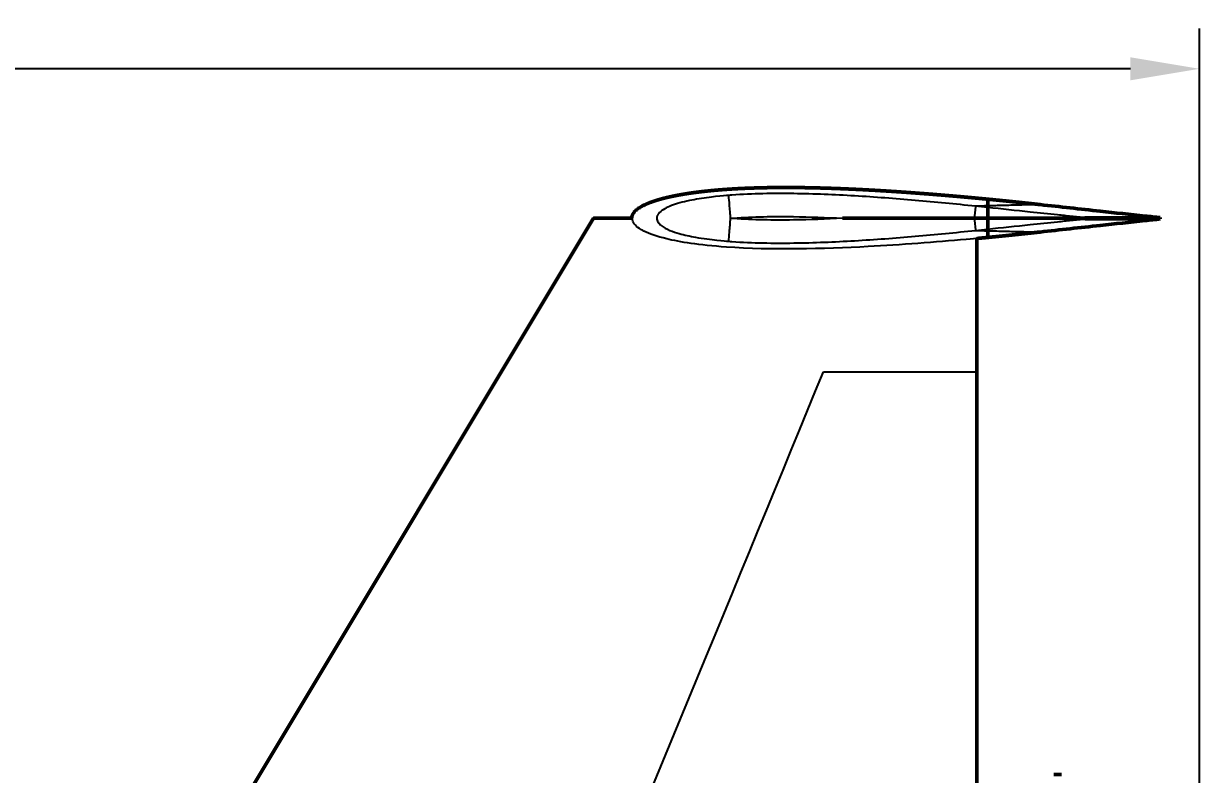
# Model space of a CAD drawing. Header units: inches. Extents: x 0.6 to 59.7, y 1.8 to 21.1.
# Drawn here: x 55.637 to 59.724, y 18.459 to 21.07 of the extents above; entities that cross this region are included whole.
import ezdxf

# ---------------------------------------------------------------- set-up
doc = ezdxf.new("R2010")
doc.units = ezdxf.units.IN
doc.header["$LTSCALE"] = 0.75
doc.header["$MEASUREMENT"] = 0
for name, color, linetype, lineweight in [('Dimensions', 7, 'Continuous', 25), ('Visible', 7, 'Continuous', 50), ('Visible Narrow', 7, 'Continuous', 25)]:
    doc.layers.add(name, color=color, linetype=linetype, lineweight=lineweight)
doc.styles.get("Standard").update_dxf_attribs({"font": 'arial.ttf'})
doc.dimstyles.get("Standard").update_dxf_attribs({"dimtxt": 0.24, "dimasz": 0.24, "dimexe": 0.14, "dimexo": 0.14, "dimgap": 0.1, "dimtad": 0, "dimtih": 1, "dimtoh": 1, "dimlfac": 0.083333, "dimzin": 12, "dimdsep": 46, "dimtxsty": 'Standard', "dimcen": 0, "dimclrd": 256, "dimclre": 256, "dimclrt": 256, "dimazin": 3, "dimtp": 0.01, "dimtm": 0.01, "dimtfac": 1, "dimtofl": 0, "dimtmove": 0, "dimatfit": 3, "dimfxl": 1, "dimtolj": 1, "dimtzin": 12, "dimarcsym": 1})

# ---------------------------------------------------------------- blocks, each defined once
blk = doc.blocks.new('*D7')
at = {"layer": 'Defpoints', "color": 0, "transparency": 16777216}
for p in [(59.724168, 20.912401), (59.724168, 16.792754), (43.724168, 16.059421)]:
    blk.add_point(p, dxfattribs=at)
at = {"layer": 'Dimensions', "lineweight": -2, "transparency": 16777216}
for p, q in [((43.724168, 16.199421), (43.724168, 21.052401)), ((59.724168, 16.932754), (59.724168, 21.052401)), ((43.964168, 20.912401), (51.966194, 20.912401)), ((59.484168, 20.912401), (52.484939, 20.912401))]:
    blk.add_line(p, q, dxfattribs=at)
at = {"layer": 'Dimensions', "transparency": 16777216}
for points in [[(43.964168, 20.952401), (43.964168, 20.872401), (43.724168, 20.912401)], [(59.484168, 20.952401), (59.484168, 20.872401), (59.724168, 20.912401)]]:
    blk.add_solid(points, dxfattribs=at)
at = {"layer": 'Dimensions', "transparency": 16777216, "insert": (52.225566, 20.912401), "char_height": 0.24, "attachment_point": 5}
blk.add_mtext('\\A1;12', dxfattribs=at)

msp = doc.modelspace()

# ---------------------------------------------------------------- linework, layer by layer
at = {"layer": 'Visible', "extrusion": (-1, 2e-16, 0)}
for p, q in [((55.6369, 17.0917), (57.6175, 20.3928)), ((59.588, 20.395, 0.0043), (59.3267, 20.3946, 3.254)), ((59.3267, 20.3909, 3.254), (59.588, 20.3905, 0.0043)), ((59.588, 20.3905, 0.0043), (59.588, 20.395, 0.0043)), ((58.9508, 19.8594, 0.0021), (58.9508, 20.3228, 0.0017)), ((58.9508, 17.5928, 0.0038), (58.9508, 19.8594, 0.0021)), ((59.2175, 18.4594), (59.2442, 18.4594))]:
    msp.add_line(p, q, dxfattribs=at)
at = {"layer": 'Visible'}
for points, degree, knots in [([(57.7508, 20.3928), (57.7508, 20.3933), (57.7509, 20.3944), (57.751, 20.3961), (57.7513, 20.3984), (57.752, 20.4011), (57.753, 20.4038), (57.7542, 20.4065), (57.7557, 20.4091), (57.7574, 20.4116), (57.7592, 20.414), (57.7613, 20.4164), (57.7636, 20.4187), (57.766, 20.4209), (57.7685, 20.4231), (57.7712, 20.4252), (57.774, 20.4272), (57.777, 20.4292), (57.78, 20.4311), (57.7832, 20.433), (57.7865, 20.4349), (57.7898, 20.4366), (57.7933, 20.4384), (57.7969, 20.4401), (57.8005, 20.4418), (57.8042, 20.4434), (57.808, 20.445), (57.8118, 20.4465), (57.8158, 20.448), (57.8198, 20.4495), (57.8238, 20.4509), (57.828, 20.4523), (57.8322, 20.4537), (57.8364, 20.4551), (57.8407, 20.4564), (57.8451, 20.4577), (57.8495, 20.4589), (57.854, 20.4602), (57.8585, 20.4614), (57.8631, 20.4626), (57.8677, 20.4637), (57.8724, 20.4649), (57.8771, 20.466), (57.8818, 20.4671), (57.8866, 20.4681), (57.8915, 20.4692), (57.8964, 20.4702), (57.9013, 20.4712), (57.9063, 20.4722), (57.9113, 20.4731), (57.9163, 20.474), (57.9214, 20.4749), (57.9265, 20.4758), (57.9317, 20.4767), (57.9369, 20.4776), (57.9421, 20.4784), (57.9473, 20.4792), (57.9526, 20.48), (57.958, 20.4808), (57.9633, 20.4815), (57.9687, 20.4823), (57.9741, 20.483), (57.9796, 20.4837), (57.985, 20.4844), (57.9905, 20.485), (57.9961, 20.4857), (58.0016, 20.4863), (58.0072, 20.4869), (58.0128, 20.4875), (58.0185, 20.4881), (58.0241, 20.4887), (58.0298, 20.4892), (58.0355, 20.4898), (58.0413, 20.4903), (58.047, 20.4908), (58.0528, 20.4913), (58.0586, 20.4918), (58.0644, 20.4922), (58.0703, 20.4927), (58.0762, 20.4931), (58.0821, 20.4935), (58.088, 20.4939), (58.0939, 20.4943), (58.0999, 20.4947), (58.1058, 20.495), (58.1118, 20.4954), (58.1179, 20.4957), (58.1239, 20.496), (58.1299, 20.4963), (58.136, 20.4966), (58.1421, 20.4969), (58.1482, 20.4971), (58.1543, 20.4974), (58.1605, 20.4976), (58.1666, 20.4978), (58.1728, 20.498), (58.179, 20.4982), (58.1852, 20.4984), (58.1914, 20.4986), (58.1976, 20.4988), (58.2039, 20.4989), (58.2102, 20.4991), (58.2164, 20.4992), (58.2227, 20.4993), (58.229, 20.4994), (58.2353, 20.4995), (58.2417, 20.4996), (58.248, 20.4996), (58.2544, 20.4997), (58.2607, 20.4997), (58.2671, 20.4998), (58.2735, 20.4998), (58.2799, 20.4998), (58.2863, 20.4998), (58.2928, 20.4998), (58.2992, 20.4998), (58.3056, 20.4998), (58.3121, 20.4997), (58.3186, 20.4997), (58.325, 20.4996), (58.3315, 20.4996), (58.338, 20.4995), (58.3445, 20.4994), (58.351, 20.4993), (58.3576, 20.4992), (58.3641, 20.4991), (58.3706, 20.499), (58.3772, 20.4988), (58.3837, 20.4987), (58.3903, 20.4985), (58.3969, 20.4984), (58.4035, 20.4982), (58.41, 20.498), (58.4166, 20.4979), (58.4232, 20.4977), (58.4298, 20.4975), (58.4364, 20.4973), (58.4431, 20.497), (58.4497, 20.4968), (58.4563, 20.4966), (58.4629, 20.4963), (58.4696, 20.4961), (58.4762, 20.4958), (58.4829, 20.4956), (58.4895, 20.4953), (58.4962, 20.495), (58.5028, 20.4947), (58.5095, 20.4944), (58.5162, 20.4941), (58.5228, 20.4938), (58.5295, 20.4935), (58.5362, 20.4932), (58.5429, 20.4929), (58.5495, 20.4925), (58.5562, 20.4922), (58.5629, 20.4918), (58.5696, 20.4915), (58.5763, 20.4911), (58.583, 20.4908), (58.5897, 20.4904), (58.5964, 20.49), (58.6031, 20.4896), (58.6098, 20.4892), (58.6165, 20.4888), (58.6232, 20.4884), (58.6299, 20.488), (58.6366, 20.4876), (58.6433, 20.4872), (58.65, 20.4867), (58.6567, 20.4863), (58.6634, 20.4859), (58.6701, 20.4854), (58.6768, 20.485), (58.6835, 20.4845), (58.6901, 20.4841), (58.6968, 20.4836), (58.7035, 20.4832), (58.7102, 20.4827), (58.7169, 20.4822), (58.7236, 20.4817), (58.7303, 20.4812), (58.737, 20.4807), (58.7436, 20.4802), (58.7503, 20.4797), (58.757, 20.4792), (58.7636, 20.4787), (58.7703, 20.4782), (58.777, 20.4777), (58.7836, 20.4772), (58.7903, 20.4767), (58.7969, 20.4761), (58.8036, 20.4756), (58.8102, 20.4751), (58.8168, 20.4745), (58.8235, 20.474), (58.8301, 20.4734), (58.8367, 20.4729), (58.8433, 20.4723), (58.8499, 20.4718), (58.8565, 20.4712), (58.8631, 20.4706), (58.8697, 20.4701), (58.8763, 20.4695), (58.8829, 20.4689), (58.8894, 20.4684), (58.896, 20.4678), (58.9025, 20.4672), (58.9091, 20.4666), (58.9156, 20.466), (58.9221, 20.4654), (58.9286, 20.4648), (58.9352, 20.4642), (58.9417, 20.4636), (58.9481, 20.463), (58.9546, 20.4624), (58.9611, 20.4618), (58.9676, 20.4612), (58.974, 20.4606), (58.9794, 20.4601), (58.9835, 20.4597), (58.9863, 20.4594), (58.9878, 20.4593), (58.988, 20.4592)], 5, [-0.5, -0.5, -0.5, -0.5, -0.5, -0.5, -0.4984615, -0.4969231, -0.4953846, -0.4938462, -0.4923077, -0.4907692, -0.4892308, -0.4876923, -0.4861538, -0.4846154, -0.4830769, -0.4815385, -0.48, -0.4784615, -0.4769231, -0.4753846, -0.4738462, -0.4723077, -0.4707692, -0.4692308, -0.4676923, -0.4661538, -0.4646154, -0.4630769, -0.4615385, -0.46, -0.4584615, -0.4569231, -0.4553846, -0.4538462, -0.4523077, -0.4507692, -0.4492308, -0.4476923, -0.4461538, -0.4446154, -0.4430769, -0.4415385, -0.44, -0.4384615, -0.4369231, -0.4353846, -0.4338462, -0.4323077, -0.4307692, -0.4292308, -0.4276923, -0.4261538, -0.4246154, -0.4230769, -0.4215385, -0.42, -0.4184615, -0.4169231, -0.4153846, -0.4138462, -0.4123077, -0.4107692, -0.4092308, -0.4076923, -0.4061538, -0.4046154, -0.4030769, -0.4015385, -0.4, -0.3984615, -0.3969231, -0.3953846, -0.3938462, -0.3923077, -0.3907692, -0.3892308, -0.3876923, -0.3861538, -0.3846154, -0.3830769, -0.3815385, -0.38, -0.3784615, -0.3769231, -0.3753846, -0.3738462, -0.3723077, -0.3707692, -0.3692308, -0.3676923, -0.3661538, -0.3646154, -0.3630769, -0.3615385, -0.36, -0.3584615, -0.3569231, -0.3553846, -0.3538462, -0.3523077, -0.3507692, -0.3492308, -0.3476923, -0.3461538, -0.3446154, -0.3430769, -0.3415385, -0.34, -0.3384615, -0.3369231, -0.3353846, -0.3338462, -0.3323077, -0.3307692, -0.3292308, -0.3276923, -0.3261538, -0.3246154, -0.3230769, -0.3215385, -0.32, -0.3184615, -0.3169231, -0.3153846, -0.3138462, -0.3123077, -0.3107692, -0.3092308, -0.3076923, -0.3061538, -0.3046154, -0.3030769, -0.3015385, -0.3, -0.2984615, -0.2969231, -0.2953846, -0.2938462, -0.2923077, -0.2907692, -0.2892308, -0.2876923, -0.2861538, -0.2846154, -0.2830769, -0.2815385, -0.28, -0.2784615, -0.2769231, -0.2753846, -0.2738462, -0.2723077, -0.2707692, -0.2692308, -0.2676923, -0.2661538, -0.2646154, -0.2630769, -0.2615385, -0.26, -0.2584615, -0.2569231, -0.2553846, -0.2538462, -0.2523077, -0.2507692, -0.2492308, -0.2476923, -0.2461538, -0.2446154, -0.2430769, -0.2415385, -0.24, -0.2384615, -0.2369231, -0.2353846, -0.2338462, -0.2323077, -0.2307692, -0.2292308, -0.2276923, -0.2261538, -0.2246154, -0.2230769, -0.2215385, -0.22, -0.2184615, -0.2169231, -0.2153846, -0.2138462, -0.2123077, -0.2107692, -0.2092308, -0.2076923, -0.2061538, -0.2046154, -0.2030769, -0.2015385, -0.2, -0.1984615, -0.1969231, -0.1953846, -0.1938462, -0.1923077, -0.1907692, -0.1892308, -0.1876923, -0.1861538, -0.1846154, -0.1830769, -0.1815385, -0.18, -0.1784615, -0.1769231, -0.1753846, -0.1738462, -0.1723077, -0.1707692, -0.1692308, -0.1676923, -0.1661538, -0.1658872, -0.1658872, -0.1658872, -0.1658872, -0.1658872, -0.1658872]), ([(58.988, 20.436, 2.6293), (58.988, 20.4389, 2.3125), (58.988, 20.4418, 1.9921), (58.988, 20.4497, 1.1034), (58.988, 20.4545, 0.5498), (58.988, 20.4592)], 3, [-59.775531, -59.775531, -59.775531, -59.775531, -37.704529, -37.704529, 0, 0, 0, 0]), ([(58.988, 20.4592), (58.9891, 20.4591), (58.9914, 20.4589), (58.995, 20.4586), (58.9999, 20.4581), (59.0061, 20.4575), (59.0125, 20.4569), (59.0189, 20.4562), (59.0252, 20.4556), (59.0316, 20.455), (59.0379, 20.4543), (59.0443, 20.4537), (59.0506, 20.4531), (59.0569, 20.4524), (59.0632, 20.4518), (59.0694, 20.4511), (59.0757, 20.4505), (59.0819, 20.4498), (59.0882, 20.4492), (59.0944, 20.4486), (59.1006, 20.4479), (59.1068, 20.4473), (59.113, 20.4466), (59.1191, 20.4459), (59.1253, 20.4453), (59.1314, 20.4446), (59.1375, 20.444), (59.1436, 20.4433), (59.1497, 20.4427), (59.1557, 20.442), (59.161, 20.4414), (59.1651, 20.441), (59.168, 20.4407), (59.1697, 20.4405), (59.1701, 20.4404)], 5, [-0.16588722, -0.16588722, -0.16588722, -0.16588722, -0.16588722, -0.16588722, -0.16461538, -0.16307692, -0.16153846, -0.16, -0.15846154, -0.15692308, -0.15538462, -0.15384615, -0.15230769, -0.15076923, -0.14923077, -0.14769231, -0.14615385, -0.14461538, -0.14307692, -0.14153846, -0.14, -0.13846154, -0.13692308, -0.13538462, -0.13384615, -0.13230769, -0.13076923, -0.12923077, -0.12769231, -0.12615385, -0.12461538, -0.12307692, -0.12153846, -0.12092747, -0.12092747, -0.12092747, -0.12092747, -0.12092747, -0.12092747]), ([(58.988, 20.436, 2.6293), (58.988, 20.4389, 2.3125), (58.988, 20.4418, 1.9921), (58.988, 20.4497, 1.1034), (58.988, 20.4545, 0.5498), (58.988, 20.4592)], 3, [-59.775531, -59.775531, -59.775531, -59.775531, -37.704529, -37.704529, 0, 0, 0, 0]), ([(58.988, 20.3263), (58.9878, 20.3262), (58.9863, 20.3261), (58.9835, 20.3258), (58.9794, 20.3254), (58.974, 20.3249), (58.9676, 20.3243), (58.9616, 20.3237), (58.957, 20.3233), (58.9536, 20.323), (58.9516, 20.3228), (58.9508, 20.3227)], 5, [-0.834112776, -0.834112776, -0.834112776, -0.834112776, -0.834112776, -0.834112776, -0.833846154, -0.832307692, -0.830769231, -0.829230769, -0.827692308, -0.826153846, -0.825254249, -0.825254249, -0.825254249, -0.825254249, -0.825254249, -0.825254249]), ([(59.1701, 20.3451), (59.1697, 20.345), (59.168, 20.3448), (59.1651, 20.3445), (59.161, 20.3441), (59.1557, 20.3435), (59.1497, 20.3428), (59.1436, 20.3422), (59.1375, 20.3415), (59.1314, 20.3409), (59.1253, 20.3402), (59.1191, 20.3396), (59.113, 20.3389), (59.1068, 20.3383), (59.1006, 20.3376), (59.0944, 20.337), (59.0882, 20.3363), (59.0819, 20.3357), (59.0757, 20.335), (59.0694, 20.3344), (59.0632, 20.3337), (59.0569, 20.3331), (59.0506, 20.3324), (59.0443, 20.3318), (59.0379, 20.3312), (59.0316, 20.3305), (59.0252, 20.3299), (59.0189, 20.3293), (59.0125, 20.3286), (59.0061, 20.328), (58.9999, 20.3274), (58.995, 20.3269), (58.9914, 20.3266), (58.9891, 20.3264), (58.988, 20.3263)], 5, [-0.87907253, -0.87907253, -0.87907253, -0.87907253, -0.87907253, -0.87907253, -0.87846154, -0.87692308, -0.87538462, -0.87384615, -0.87230769, -0.87076923, -0.86923077, -0.86769231, -0.86615385, -0.86461538, -0.86307692, -0.86153846, -0.86, -0.85846154, -0.85692308, -0.85538462, -0.85384615, -0.85230769, -0.85076923, -0.84923077, -0.84769231, -0.84615385, -0.84461538, -0.84307692, -0.84153846, -0.84, -0.83846154, -0.83692308, -0.83538462, -0.83411278, -0.83411278, -0.83411278, -0.83411278, -0.83411278, -0.83411278])]:
    msp.add_open_spline(points, degree=degree, knots=knots, dxfattribs=at)
at = {"layer": 'Visible', "extrusion": (9.98607e-09, 9.19551e-08, -1)}
msp.add_open_spline([(59.1701, 20.4404), (59.2398, 20.4328), (59.3094, 20.4251), (59.431, 20.4119), (59.4829, 20.4063), (59.5348, 20.4007)], degree=3, knots=[-9.616136, -9.616136, -9.616136, -9.616136, -4.812303, -4.812303, -1.23015, -1.23015, -1.23015, -1.23015], dxfattribs=at)
at = {"layer": 'Visible', "extrusion": (1, -9.69109e-08, -8.77889e-10)}
msp.add_open_spline([(58.988, 20.4303, 3.2541), (58.988, 20.4322, 3.0458), (58.988, 20.4341, 2.8375), (58.988, 20.436, 2.6293)], degree=3, dxfattribs=at)
msp.add_open_spline([(58.988, 20.4303, 3.2541), (58.988, 20.4322, 3.0458), (58.988, 20.4341, 2.8375), (58.988, 20.436, 2.6293)], degree=3, dxfattribs=at)
at = {"layer": 'Visible', "extrusion": (-1, 8.12102e-10, 3.37075e-10)}
msp.add_open_spline([(58.988, 20.3928, 3.321), (58.988, 20.3989, 3.3172), (58.988, 20.4045, 3.3125), (58.988, 20.4155, 3.3004), (58.988, 20.4205, 3.2927), (58.988, 20.4281, 3.2747), (58.988, 20.4302, 3.2644), (58.988, 20.4303, 3.2541)], degree=3, knots=[-1.835211, -1.835211, -1.835211, -1.835211, -1.33883, -1.33883, -0.710637, -0.710637, 0, 0, 0, 0], dxfattribs=at)
msp.add_open_spline([(58.988, 20.3928, 3.321), (58.988, 20.3989, 3.3172), (58.988, 20.4045, 3.3125), (58.988, 20.4155, 3.3004), (58.988, 20.4205, 3.2927), (58.988, 20.4281, 3.2747), (58.988, 20.4302, 3.2644), (58.988, 20.4303, 3.2541)], degree=3, knots=[-1.835211, -1.835211, -1.835211, -1.835211, -1.33883, -1.33883, -0.710637, -0.710637, 0, 0, 0, 0], dxfattribs=at)
at = {"layer": 'Visible', "extrusion": (0.080141, 1.03544e-08, -0.996784)}
msp.add_open_spline([(59.588, 20.395, 0.0043), (59.5703, 20.3969, 0.0028), (59.5526, 20.3988, 0.0014), (59.5348, 20.4007)], degree=3, dxfattribs=at)
at = {"layer": 'Visible', "extrusion": (0, 1, 0)}
msp.add_open_spline([(57.7525, 20.3928, 0.0627), (57.7518, 20.3928, 0.0626), (57.7502, 20.3928, 0.0623), (57.7479, 20.3928, 0.0619), (57.7449, 20.3928, 0.0614), (57.7411, 20.3928, 0.0607), (57.7373, 20.3928, 0.06), (57.7336, 20.3928, 0.0593), (57.7299, 20.3928, 0.0586), (57.7262, 20.3928, 0.0579), (57.7226, 20.3928, 0.0571), (57.7189, 20.3928, 0.0563), (57.7153, 20.3928, 0.0555), (57.7118, 20.3928, 0.0547), (57.7083, 20.3928, 0.0539), (57.7048, 20.3928, 0.053), (57.7013, 20.3928, 0.0522), (57.6979, 20.3928, 0.0513), (57.6945, 20.3928, 0.0504), (57.6912, 20.3928, 0.0495), (57.6879, 20.3928, 0.0485), (57.6846, 20.3928, 0.0475), (57.6814, 20.3928, 0.0466), (57.6782, 20.3928, 0.0455), (57.6751, 20.3928, 0.0445), (57.672, 20.3928, 0.0435), (57.669, 20.3928, 0.0424), (57.666, 20.3928, 0.0413), (57.6631, 20.3928, 0.0402), (57.6602, 20.3928, 0.039), (57.6573, 20.3928, 0.0378), (57.6546, 20.3928, 0.0366), (57.6519, 20.3928, 0.0354), (57.6492, 20.3928, 0.0341), (57.6466, 20.3928, 0.0328), (57.6441, 20.3928, 0.0315), (57.6417, 20.3928, 0.0301), (57.6393, 20.3928, 0.0287), (57.637, 20.3928, 0.0272), (57.6348, 20.3928, 0.0257), (57.6327, 20.3928, 0.0242), (57.6307, 20.3928, 0.0226), (57.6288, 20.3928, 0.021), (57.627, 20.3928, 0.0194), (57.6253, 20.3928, 0.0176), (57.6238, 20.3928, 0.0159), (57.6224, 20.3928, 0.014), (57.6211, 20.3928, 0.0122), (57.62, 20.3928, 0.0102), (57.6191, 20.3928, 0.0083), (57.6184, 20.3928, 0.0063), (57.6179, 20.3928, 0.0042), (57.6176, 20.3928, 0.0025), (57.6175, 20.3928, 0.0013), (57.6175, 20.3928, 0.0004), (57.6175, 20.3928)], degree=5, knots=[0.42157184, 0.42157184, 0.42157184, 0.42157184, 0.42157184, 0.42157184, 0.42307692, 0.42461538, 0.42615385, 0.42769231, 0.42923077, 0.43076923, 0.43230769, 0.43384615, 0.43538462, 0.43692308, 0.43846154, 0.44, 0.44153846, 0.44307692, 0.44461538, 0.44615385, 0.44769231, 0.44923077, 0.45076923, 0.45230769, 0.45384615, 0.45538462, 0.45692308, 0.45846154, 0.46, 0.46153846, 0.46307692, 0.46461538, 0.46615385, 0.46769231, 0.46923077, 0.47076923, 0.47230769, 0.47384615, 0.47538462, 0.47692308, 0.47846154, 0.48, 0.48153846, 0.48307692, 0.48461538, 0.48615385, 0.48769231, 0.48923077, 0.49076923, 0.49230769, 0.49384615, 0.49538462, 0.49692308, 0.49846154, 0.5, 0.5, 0.5, 0.5, 0.5, 0.5], dxfattribs=at)
at = {"layer": 'Visible', "extrusion": (-1.8774e-12, -1, -1.15181e-10)}
msp.add_open_spline([(58.941, 20.3928, 3.3239), (58.7948, 20.3928, 3.3322), (58.6324, 20.3928, 3.3333), (58.4842, 20.3928, 3.3333), (58.4839, 20.3928, 3.3333), (58.4837, 20.3928, 3.3333)], degree=3, knots=[0, 0, 0, 0, 10.042242, 10.042242, 10.05932, 10.05932, 10.05932, 10.05932], dxfattribs=at)
at = {"layer": 'Visible', "extrusion": (3.7718e-10, -1, 5.63834e-09)}
msp.add_open_spline([(58.988, 20.3928, 3.321), (58.9719, 20.3928, 3.3221), (58.9562, 20.3928, 3.323), (58.941, 20.3928, 3.3239)], degree=3, dxfattribs=at)
at = {"layer": 'Visible', "extrusion": (1, -5.38459e-11, 3.00515e-10)}
msp.add_open_spline([(58.988, 20.3552, 3.2541), (58.988, 20.3553, 3.2632), (58.988, 20.3569, 3.2722), (58.988, 20.3632, 3.2893), (58.988, 20.3678, 3.2972), (58.988, 20.3791, 3.3108), (58.988, 20.3855, 3.3165), (58.988, 20.3928, 3.321)], degree=3, knots=[-1.968369, -1.968369, -1.968369, -1.968369, -1.344095, -1.344095, -0.719171, -0.719171, -0.132891, -0.132891, -0.132891, -0.132891], dxfattribs=at)
msp.add_open_spline([(58.988, 20.3552, 3.2541), (58.988, 20.3553, 3.2632), (58.988, 20.3569, 3.2722), (58.988, 20.3632, 3.2893), (58.988, 20.3678, 3.2972), (58.988, 20.3791, 3.3108), (58.988, 20.3855, 3.3165), (58.988, 20.3928, 3.321)], degree=3, knots=[-1.968369, -1.968369, -1.968369, -1.968369, -1.344095, -1.344095, -0.719171, -0.719171, -0.132891, -0.132891, -0.132891, -0.132891], dxfattribs=at)
at = {"layer": 'Visible', "extrusion": (-5.5546e-12, -1, -3.28357e-11)}
msp.add_open_spline([(59.3254, 20.3928, 3.2709), (59.3164, 20.3928, 3.275), (59.3054, 20.3928, 3.2785), (59.2694, 20.3928, 3.2886), (59.2362, 20.3928, 3.2945), (59.1412, 20.3928, 3.3089), (59.0614, 20.3928, 3.3161), (58.988, 20.3928, 3.321)], degree=3, knots=[0.029242, 0.029242, 0.029242, 0.029242, 0.700862, 0.700862, 2.611622, 2.611622, 7.327849, 7.327849, 7.327849, 7.327849], dxfattribs=at)
at = {"layer": 'Visible', "extrusion": (-1, -2.32882e-07, 2.10961e-09)}
msp.add_open_spline([(58.988, 20.3495, 2.6293), (58.988, 20.3514, 2.8375), (58.988, 20.3533, 3.0458), (58.988, 20.3552, 3.2541)], degree=3, dxfattribs=at)
msp.add_open_spline([(58.988, 20.3495, 2.6293), (58.988, 20.3514, 2.8375), (58.988, 20.3533, 3.0458), (58.988, 20.3552, 3.2541)], degree=3, dxfattribs=at)
at = {"layer": 'Visible', "extrusion": (7.91941e-09, -7.25775e-08, 1)}
msp.add_open_spline([(59.5348, 20.3848), (59.4829, 20.3792), (59.4309, 20.3736), (59.3094, 20.3604), (59.2398, 20.3528), (59.1701, 20.3451)], degree=3, knots=[-8.385986, -8.385986, -8.385986, -8.385986, -4.80297, -4.80297, 0, 0, 0, 0], dxfattribs=at)
at = {"layer": 'Visible', "extrusion": (-0.996784, -8.99287e-11, -0.080141)}
msp.add_open_spline([(59.3254, 20.3928, 3.2709), (59.3258, 20.394, 3.2653), (59.3263, 20.3946, 3.2597), (59.3267, 20.3946, 3.254)], degree=3, dxfattribs=at)
at = {"layer": 'Visible', "extrusion": (0.996784, -5.54769e-11, 0.080141)}
msp.add_open_spline([(59.3267, 20.3909, 3.254), (59.3263, 20.3909, 3.2597), (59.3258, 20.3916, 3.2653), (59.3254, 20.3928, 3.2709)], degree=3, dxfattribs=at)
at = {"layer": 'Visible', "extrusion": (-0.080141, -6.37383e-07, 0.996784)}
msp.add_open_spline([(59.5348, 20.3848), (59.5526, 20.3867, 0.0014), (59.5703, 20.3886, 0.0028), (59.588, 20.3905, 0.0043)], degree=3, dxfattribs=at)
at = {"layer": 'Visible', "extrusion": (1, 2.39686e-09, -2.07396e-11)}
msp.add_open_spline([(58.988, 20.3263), (58.988, 20.331, 0.553), (58.988, 20.3359, 1.1094), (58.988, 20.3438, 1.9979), (58.988, 20.3466, 2.3154), (58.988, 20.3495, 2.6293)], degree=3, knots=[-74.290872, -74.290872, -74.290872, -74.290872, -37.367333, -37.367333, -16.039492, -16.039492, -16.039492, -16.039492], dxfattribs=at)
msp.add_open_spline([(58.988, 20.3263), (58.988, 20.331, 0.553), (58.988, 20.3359, 1.1094), (58.988, 20.3438, 1.9979), (58.988, 20.3466, 2.3154), (58.988, 20.3495, 2.6293)], degree=3, knots=[-74.290872, -74.290872, -74.290872, -74.290872, -37.367333, -37.367333, -16.039492, -16.039492, -16.039492, -16.039492], dxfattribs=at)
at = {"layer": 'Visible Narrow', "extrusion": (0.994323, -0.106407, 0)}
msp.add_arc((26.511, 3.2533, 56.4364), 0.08, 0.52, 61.9034, dxfattribs=at)
at = {"layer": 'Visible Narrow', "extrusion": (0.994323, 0.106407, -7.9e-15)}
msp.add_arc((14.0429, 3.2533, 60.7763), 0.08, 118.0966, 179.48, dxfattribs=at)
at = {"layer": 'Visible Narrow'}
for points, knots in [([(58.9455, 20.4348, 3.2541), (58.8759, 20.4423, 3.254), (58.8061, 20.4491, 3.254), (58.6661, 20.4612, 3.254), (58.596, 20.4664, 3.2539), (58.4553, 20.4747, 3.2539), (58.3848, 20.4776, 3.2539), (58.2783, 20.4791, 3.2538), (58.2428, 20.479, 3.2538), (58.1712, 20.4775, 3.2538), (58.1352, 20.476, 3.2538), (58.095, 20.4731, 3.2539), (58.091, 20.4728, 3.2539), (58.087, 20.4725, 3.2539)], [-23.772909, -23.772909, -23.772909, -23.772909, -19.011528, -19.011528, -14.250146, -14.250146, -9.488764, -9.488764, -7.108076, -7.108076, -4.727388, -4.727388, -4.466113, -4.466113, -4.466113, -4.466113]), ([(58.087, 20.4725, 3.2539), (58.0801, 20.472, 3.2539), (58.0642, 20.4707, 3.2539), (58.0425, 20.4683, 3.2539), (58.0236, 20.4662, 3.2539), (58.0004, 20.4633, 3.2539), (57.9757, 20.4589, 3.2539), (57.9541, 20.4552, 3.2539), (57.9314, 20.4503, 3.2539), (57.9099, 20.4438, 3.2539), (57.9004, 20.4409, 3.2539), (57.8912, 20.4378, 3.2539), (57.8826, 20.4341, 3.2539), (57.8745, 20.4308, 3.2539), (57.8669, 20.427, 3.2539), (57.8602, 20.4228, 3.2539), (57.854, 20.4188, 3.2539), (57.8485, 20.4144, 3.2539), (57.8445, 20.4094, 3.2539), (57.8426, 20.407, 3.2539), (57.841, 20.4045, 3.2539), (57.8399, 20.4019, 3.2539), (57.8389, 20.3994, 3.2539), (57.8382, 20.3967, 3.2539), (57.8381, 20.394, 3.2539), (57.8379, 20.3914, 3.2539), (57.8382, 20.3888, 3.2539), (57.839, 20.3863, 3.2539), (57.8397, 20.3839, 3.2539), (57.8408, 20.3815, 3.2539), (57.8422, 20.3793, 3.2539), (57.8449, 20.375, 3.2539), (57.8488, 20.3711, 3.2539), (57.8533, 20.3676, 3.2539), (57.8617, 20.361, 3.2539), (57.8722, 20.3556, 3.2539), (57.8837, 20.3509, 3.2539), (57.8936, 20.3468, 3.2539), (57.9043, 20.3433, 3.2539), (57.9152, 20.3401, 3.2539), (57.934, 20.3347, 3.2539), (57.9536, 20.3305, 3.2539), (57.9724, 20.3271, 3.2539), (58, 20.3222, 3.2539), (58.0259, 20.319, 3.2539), (58.0462, 20.3168, 3.2539), (58.066, 20.3147, 3.2539), (58.0805, 20.3135, 3.2539), (58.087, 20.313, 3.2539)], [0, 0, 0, 0, 0.129637, 0.129637, 0.129637, 0.242467, 0.242467, 0.242467, 0.340671, 0.340671, 0.340671, 0.38393, 0.38393, 0.38393, 0.42435, 0.42435, 0.42435, 0.462119, 0.462119, 0.462119, 0.479979, 0.479979, 0.479979, 0.497247, 0.497247, 0.497247, 0.513941, 0.513941, 0.513941, 0.530081, 0.530081, 0.530081, 0.560913, 0.560913, 0.560913, 0.617834, 0.617834, 0.617834, 0.667377, 0.667377, 0.667377, 0.752577, 0.752577, 0.752577, 0.877799, 0.877799, 0.877799, 1, 1, 1, 1]), ([(59.1701, 20.4404), (59.146, 20.4399, 0.3475), (59.1218, 20.4393, 0.6948), (59.0784, 20.4382, 1.3196), (59.0591, 20.4378, 1.5972), (59.0399, 20.4373, 1.8746), (59.0231, 20.4369, 2.118), (59.0063, 20.4365, 2.3613), (58.9891, 20.436, 2.6127), (58.9886, 20.436, 2.621), (58.988, 20.436, 2.6293)], [0, 0, 0, 0, 24.062179, 24.062179, 43.319853, 43.319853, 43.319853, 60.219042, 60.219042, 60.794892, 60.794892, 60.794892, 60.794892]), ([(58.0933, 20.3928, 3.3333), (58.0971, 20.3931, 3.3333), (58.1009, 20.3933, 3.3333), (58.1393, 20.3961, 3.3333), (58.174, 20.3975, 3.3333), (58.2434, 20.399, 3.3333), (58.2781, 20.3991, 3.3333), (58.3697, 20.3978, 3.3333), (58.4267, 20.3957, 3.3333), (58.4837, 20.3928, 3.3333)], [4.466113, 4.466113, 4.466113, 4.466113, 4.727388, 4.727388, 7.108076, 7.108076, 9.488764, 9.488764, 13.396679, 13.396679, 13.396679, 13.396679]), ([(59.3267, 20.3946, 3.254), (59.3227, 20.395, 3.254), (59.3188, 20.3954, 3.254), (59.3108, 20.3962, 3.254), (59.3068, 20.3966, 3.254), (59.2949, 20.3979, 3.254), (59.2869, 20.3987, 3.254), (59.263, 20.4012, 3.254), (59.2471, 20.4029, 3.254), (59.1994, 20.4079, 3.254), (59.1675, 20.4112, 3.254), (59.0865, 20.4198, 3.254), (59.0372, 20.425, 3.254), (58.988, 20.4303, 3.2541)], [-8.769062, -8.769062, -8.769062, -8.769062, -8.494493, -8.494493, -8.219924, -8.219924, -7.670785, -7.670785, -6.572509, -6.572509, -4.375955, -4.375955, -0.978486, -0.978486, -0.978486, -0.978486]), ([(58.9508, 20.3228, 0.0017), (58.9484, 20.3225, 0.0021), (58.933, 20.3211, 0.0042), (58.8071, 20.3099, 0.0213), (58.686, 20.3006, 0.0356), (58.4173, 20.2862, 0.0628), (58.237, 20.2816, 0.0777), (57.9841, 20.2994, 0.0847), (57.918, 20.3104, 0.0828), (57.839, 20.3294, 0.0781), (57.8124, 20.3386, 0.0753), (57.7875, 20.3511, 0.0717), (57.7823, 20.3541, 0.0708), (57.7708, 20.3618, 0.0688), (57.7643, 20.3671, 0.0674), (57.7575, 20.3762, 0.0654), (57.7557, 20.3794, 0.0648), (57.7532, 20.3859, 0.0636), (57.7525, 20.3893, 0.0631), (57.7525, 20.3928, 0.0627)], [0, 0, 0, 0, 0.170781, 0.170781, 1.115708, 1.115708, 2.410341, 2.410341, 3.197032, 3.197032, 3.780601, 3.780601, 3.939353, 3.939353, 4.15016, 4.15016, 4.246357, 4.246357, 4.33897, 4.33897, 4.33897, 4.33897]), ([(58.4837, 20.3928, 3.3333), (58.4267, 20.3898, 3.3333), (58.3697, 20.3877, 3.3333), (58.2781, 20.3865, 3.3333), (58.2434, 20.3865, 3.3333), (58.174, 20.388, 3.3333), (58.1393, 20.3894, 3.3333), (58.1009, 20.3922, 3.3333), (58.0971, 20.3925, 3.3333), (58.0933, 20.3928, 3.3333)], [17.863909, 17.863909, 17.863909, 17.863909, 21.771823, 21.771823, 24.152512, 24.152512, 26.5332, 26.5332, 26.794475, 26.794475, 26.794475, 26.794475]), ([(58.988, 20.3552, 3.2541), (59.0372, 20.3605, 3.254), (59.0865, 20.3657, 3.254), (59.1675, 20.3743, 3.254), (59.1994, 20.3776, 3.254), (59.2471, 20.3826, 3.254), (59.263, 20.3843, 3.254), (59.2869, 20.3868, 3.254), (59.2949, 20.3876, 3.254), (59.3068, 20.3889, 3.254), (59.3108, 20.3893, 3.254), (59.3188, 20.3901, 3.254), (59.3227, 20.3905, 3.254), (59.3267, 20.3909, 3.254)], [0.978486, 0.978486, 0.978486, 0.978486, 4.375954, 4.375954, 6.572508, 6.572508, 7.670785, 7.670785, 8.219924, 8.219924, 8.494493, 8.494493, 8.769062, 8.769062, 8.769062, 8.769062]), ([(58.087, 20.313, 3.2539), (58.091, 20.3127, 3.2539), (58.095, 20.3124, 3.2539), (58.1352, 20.3095, 3.2538), (58.1712, 20.308, 3.2538), (58.2428, 20.3065, 3.2538), (58.2783, 20.3065, 3.2538), (58.3848, 20.3079, 3.2539), (58.4553, 20.3108, 3.2539), (58.596, 20.3191, 3.2539), (58.6661, 20.3243, 3.254), (58.8061, 20.3364, 3.254), (58.8759, 20.3432, 3.254), (58.9455, 20.3507, 3.2541)], [-26.794475, -26.794475, -26.794475, -26.794475, -26.5332, -26.5332, -24.152512, -24.152512, -21.771823, -21.771823, -17.010442, -17.010442, -12.24906, -12.24906, -7.487679, -7.487679, -7.487679, -7.487679]), ([(58.988, 20.3495, 2.6293), (58.9913, 20.3494, 2.5813), (58.9946, 20.3494, 2.5332), (59.0173, 20.3488, 2.2021), (59.0368, 20.3483, 1.9189), (59.0565, 20.3478, 1.6356), (59.0753, 20.3473, 1.3633), (59.0943, 20.3469, 1.0908), (59.1322, 20.346, 0.5456), (59.1512, 20.3455, 0.2729), (59.1701, 20.3451)], [16.323333, 16.323333, 16.323333, 16.323333, 19.663887, 19.663887, 39.327774, 39.327774, 39.327774, 58.222931, 58.222931, 77.118087, 77.118087, 77.118087, 77.118087])]:
    msp.add_open_spline(points, degree=3, knots=knots, dxfattribs=at)
at = {"layer": 'Visible Narrow', "extrusion": (0.996879, 0.07894, 1.586e-13)}
msp.add_open_spline([(58.087, 20.4725, 3.2539), (58.087, 20.4724, 3.2711), (58.0874, 20.4666, 3.2882), (58.0883, 20.4561, 3.3019), (58.0891, 20.4457, 3.3156), (58.0903, 20.4307, 3.3258), (58.0916, 20.4142, 3.3304), (58.0921, 20.4072, 3.3323), (58.0927, 20.4, 3.3333), (58.0933, 20.3928, 3.3333)], degree=3, knots=[-1, -1, -1, -1, -0.587301, -0.587301, -0.587301, -0.173999, -0.173999, -0.173999, 0, 0, 0, 0], dxfattribs=at)
at = {"layer": 'Visible Narrow'}
for points in [[(58.988, 20.436, 2.6293), (58.9737, 20.4356, 2.8377), (58.9596, 20.4352, 3.046), (58.9455, 20.4348, 3.2541)], [(58.9455, 20.3507, 3.2541), (58.9596, 20.3503, 3.046), (58.9737, 20.3499, 2.8377), (58.988, 20.3495, 2.6293)]]:
    msp.add_open_spline(points, degree=3, dxfattribs=at)
at = {"layer": 'Visible Narrow', "extrusion": (-7.45224e-05, 0.000496981, -1)}
msp.add_open_spline([(58.988, 20.4303, 3.2541), (58.9738, 20.4318, 3.2541), (58.9596, 20.4333, 3.2541), (58.9455, 20.4348, 3.2541)], degree=3, dxfattribs=at)
at = {"layer": 'Visible Narrow', "extrusion": (0.996879, -0.07894, -4.768e-13)}
msp.add_open_spline([(58.0933, 20.3928, 3.3333), (58.0919, 20.3756, 3.3333), (58.0906, 20.3585, 3.3276), (58.0895, 20.3448, 3.3172), (58.0884, 20.331, 3.3069), (58.0876, 20.3208, 3.2919), (58.0872, 20.3161, 3.2753), (58.0871, 20.3141, 3.2684), (58.087, 20.3131, 3.2611), (58.087, 20.313, 3.2539)], degree=3, knots=[-1, -1, -1, -1, -0.587301, -0.587301, -0.587301, -0.173999, -0.173999, -0.173999, 0, 0, 0, 0], dxfattribs=at)
at = {"layer": 'Visible Narrow', "extrusion": (7.4445e-05, 0.000497706, 1)}
msp.add_open_spline([(58.9455, 20.3507, 3.2541), (58.9596, 20.3522, 3.2541), (58.9738, 20.3537, 3.2541), (58.988, 20.3552, 3.2541)], degree=3, dxfattribs=at)
at = {"layer": 'Visible Narrow', "extrusion": (0.924678, -0.38075, 2.36087e-11)}
msp.add_open_spline([(57.4842, 17.5928, 0.1569), (57.7757, 18.3007, 0.1292), (58.1253, 19.1497, 0.0952), (58.4175, 19.8594, 0.0641)], degree=3, dxfattribs=at)
at = {"layer": 'Visible Narrow', "extrusion": (0, 1, 0)}
msp.add_open_spline([(58.4175, 19.8594, 0.0641), (58.581, 19.8594, 0.0488), (58.7577, 19.8594, 0.0286), (58.9315, 19.8594, 0.0048), (58.9464, 19.8594, 0.0027), (58.9508, 19.8594, 0.0021)], degree=3, knots=[-3.482163, -3.482163, -3.482163, -3.482163, -0.306919, -0.306919, 0, 0, 0, 0], dxfattribs=at)

# ---------------------------------------------------------------- dimensions: what is measured, and where the dimension line sits
at = {"layer": 'Dimensions'}
dim = msp.add_linear_dim(base=(59.7242, 20.9124), p1=(43.7242, 16.0594), p2=(59.7242, 16.7928), dimstyle='Standard', override={"dimlfac": 0.75}, dxfattribs=at)
dim.commit()
dim.dimension.update_dxf_attribs({"geometry": '*D7', "text_midpoint": (52.2256, 20.9124), "dimtype": 160})

doc.saveas('drawing.dxf')
